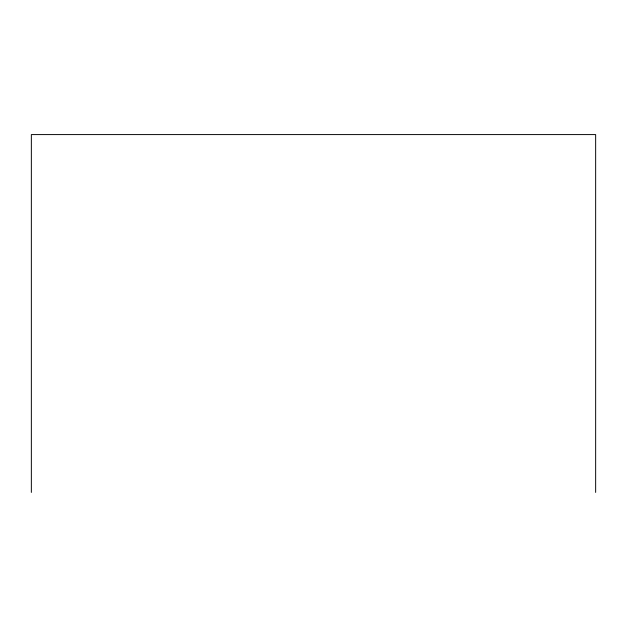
<?xml version="1.0" encoding="UTF-8"?>
<svg xmlns="http://www.w3.org/2000/svg" width="627" height="627" viewBox="0 0 627 627"><rect width="100%" height="100%" fill="white"/><g stroke="black" fill="none" stroke-linecap="round" stroke-linejoin="round"><path stroke-width="0.94" d="M595.65 492.414L595.65 134.586L31.35 134.586L31.35 492.414"/></g></svg>
